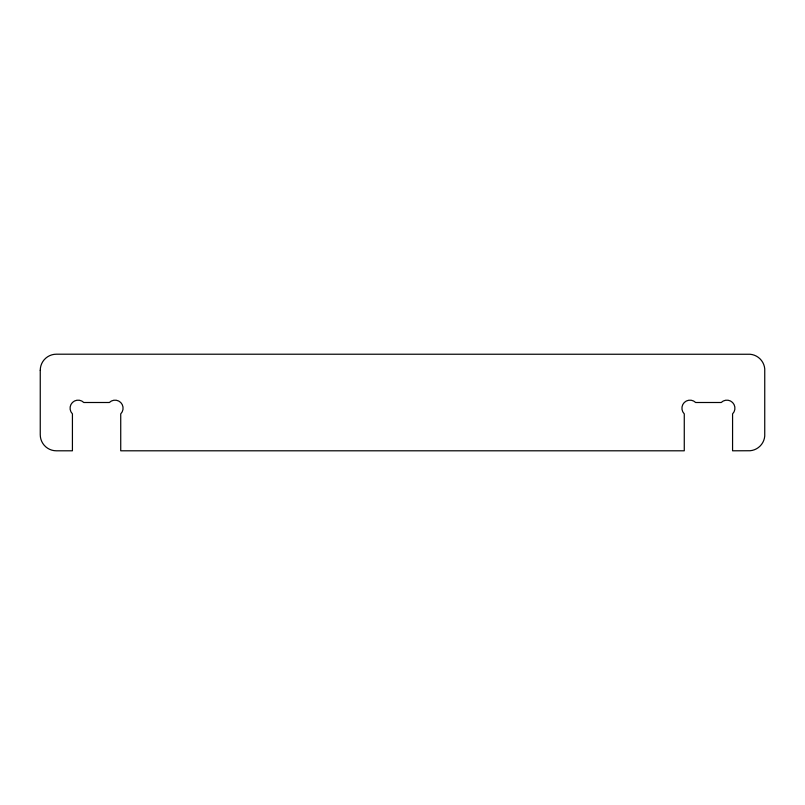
<?xml version="1.0" encoding="UTF-8"?>
<svg xmlns="http://www.w3.org/2000/svg" width="805" height="805" viewBox="0 0 805 805"><rect width="100%" height="100%" fill="white"/><g stroke="black" fill="none" stroke-linecap="round" stroke-linejoin="round"><path stroke-width="1.21" d="M40.25 370.3L40.25 434.7A16.1 16.1 0 0 0 56.35 450.8L72.42 450.8L72.43 413.881A8.05 8.05 0 0 1 72.43 402.49A8.05 8.05 0 0 1 83.811 402.5L109.349 402.5A8.05 8.05 0 0 1 120.73 402.5A8.05 8.05 0 0 1 120.73 413.881L120.73 450.8L684.27 450.8L684.27 413.881A8.05 8.05 0 0 1 684.28 402.5A8.05 8.05 0 0 1 695.661 402.5L721.2 402.5A8.05 8.05 0 0 1 732.58 402.5A8.05 8.05 0 0 1 732.58 413.881L732.57 450.8L750.099 450.74A16.1 16.1 0 0 0 764.74 436.099L764.75 368.891A16.1 16.1 0 0 0 750.109 354.26L56.35 354.2A16.1 16.1 0 0 0 40.25 370.3"/></g></svg>
